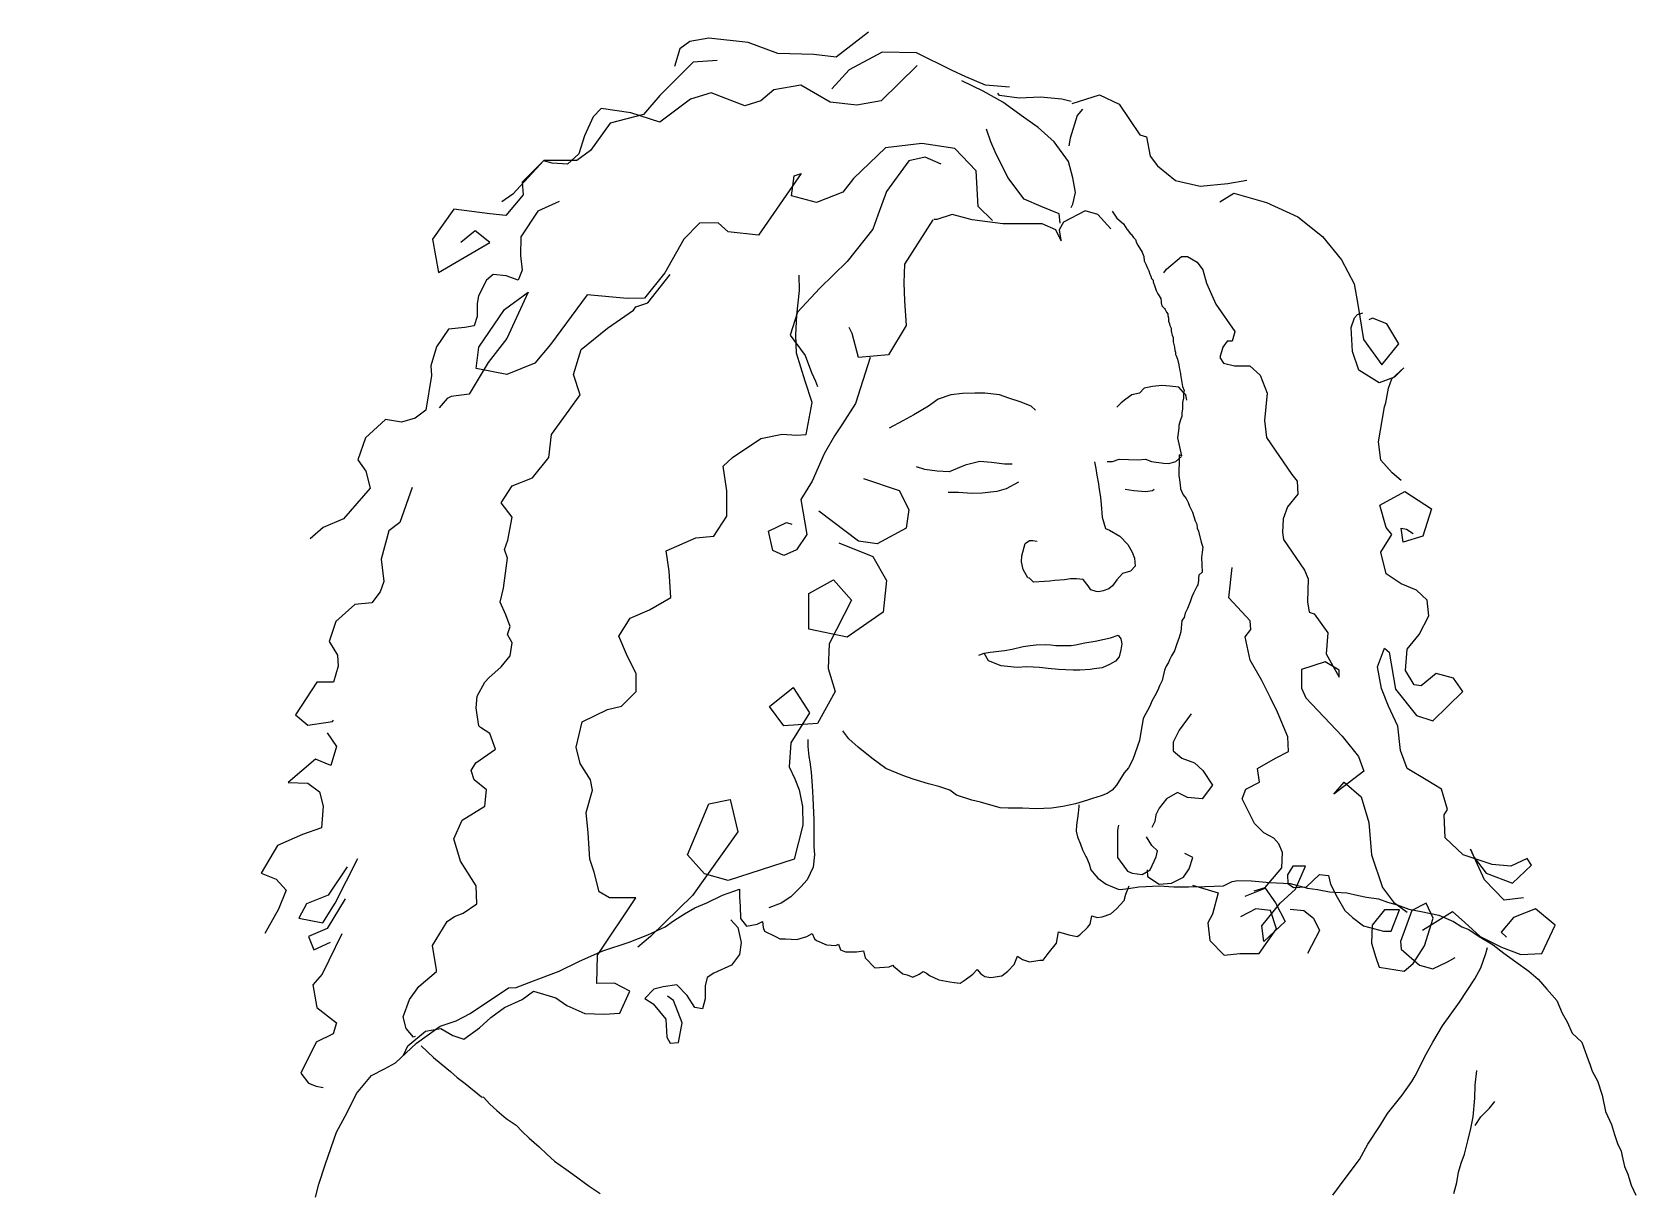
# Model space of a CAD drawing. Header units: centimetres. Extents: x 77721 to 213373, y -51694 to -17847.
# Drawn here: x 109964.2 to 110017.9, y -18752.8 to -18714 of the extents above; entities that cross this region are included whole.
import ezdxf

# ---------------------------------------------------------------- set-up
doc = ezdxf.new("R2010")
doc.units = ezdxf.units.CM
doc.header["$LTSCALE"] = 5
doc.header["$MEASUREMENT"] = 0
doc.layers.add('A-FURN', color=25, linetype='Continuous', lineweight=15, true_color=0xa46651)
doc.layers.add('KOTI', color=4, linetype='Continuous')
doc.styles.add('4-', font='simp.shx', dxfattribs={"width": 0.75})
doc.dimstyles.new('KOTI_K50.0cm', dxfattribs={"dimtxt": 12.5, "dimasz": 12.5, "dimexe": 12.5, "dimexo": 0, "dimgap": 2, "dimtad": 1, "dimdec": 1, "dimrnd": 0.1, "dimdsep": 46, "dimtxsty": '4-', "dimtsz": 3, "dimcen": 0.09, "dimdle": 4.5, "dimclrd": 256, "dimclrt": 256, "dimaunit": 1, "dimazin": 2, "dimtfac": 1, "dimtdec": 4, "dimtix": 1, "dimtmove": 2, "dimatfit": 3, "dimfxl": 12.5, "dimfxlon": 1, "dimtvp": 1, "dimtolj": 1, "dimtzin": 0, "dimarcsym": 0})

# ---------------------------------------------------------------- blocks, each defined once
blk = doc.blocks.new('*D228')
at = {"layer": 'Defpoints', "color": 0, "linetype": 'Continuous', "transparency": 16777216}
for p in [(110015.166, -18731.351), (109671.666, -19109.01), (109785.605, -19109.01)]:
    blk.add_point(p, dxfattribs=at)
at = {"layer": 'KOTI', "linetype": 'Continuous', "lineweight": -2, "transparency": 16777216}
for p, q in [((109671.666, -18726.851), (109671.666, -19113.51)), ((109674.666, -18734.351), (109668.666, -18728.351)), ((109674.666, -19112.01), (109668.666, -19106.01))]:
    blk.add_line(p, q, dxfattribs=at)
at = {"layer": 'KOTI', "color": 0, "linetype": 'Continuous', "lineweight": -2, "transparency": 16777216}
for p, q in [((109684.166, -18731.351), (109659.166, -18731.351)), ((109684.166, -19109.01), (109659.166, -19109.01))]:
    blk.add_line(p, q, dxfattribs=at)
at = {"layer": 'KOTI', "linetype": 'Continuous', "transparency": 16777216, "insert": (109663.416, -18920.18), "char_height": 12.5, "attachment_point": 5, "rotation": 90, "style": '4-'}
blk.add_mtext('\\A1;377.7', dxfattribs=at)
blk = doc.blocks.new('*D229')
at = {"layer": 'Defpoints', "color": 0, "linetype": 'Continuous', "transparency": 16777216}
for p in [(110015.166, -18747.579), (109707.166, -19091.01), (109811.71, -19091.01)]:
    blk.add_point(p, dxfattribs=at)
at = {"layer": 'KOTI', "linetype": 'Continuous', "lineweight": -2, "transparency": 16777216}
for p, q in [((109707.166, -18743.079), (109707.166, -19095.51)), ((109710.166, -18750.579), (109704.166, -18744.579)), ((109710.166, -19094.01), (109704.166, -19088.01))]:
    blk.add_line(p, q, dxfattribs=at)
at = {"layer": 'KOTI', "color": 0, "linetype": 'Continuous', "lineweight": -2, "transparency": 16777216}
for p, q in [((109719.666, -18747.579), (109694.666, -18747.579)), ((109719.666, -19091.01), (109694.666, -19091.01))]:
    blk.add_line(p, q, dxfattribs=at)
at = {"layer": 'KOTI', "linetype": 'Continuous', "transparency": 16777216, "insert": (109698.916, -18919.295), "char_height": 12.5, "attachment_point": 5, "rotation": 90, "style": '4-'}
blk.add_mtext('\\A1;343.4', dxfattribs=at)
blk = doc.blocks.new('PEOPLE11')
at = {"linetype": 'Continuous'}
for points in [[(-0.03568, 1.00015), (-0.04184, 0.99535), (-0.04612, 0.99587), (-0.05301, 0.99608), (-0.05865, 0.99817), (-0.06617, 0.99901), (-0.06983, 0.99838), (-0.07171, 0.99692), (-0.07275, 0.99357)], [(-0.02638, 0.99378), (-0.03327, 0.98699), (-0.03787, 0.98616), (-0.04299, 0.98678), (-0.04863, 0.99002), (-0.05375, 0.98908), (-0.05625, 0.98699), (-0.05928, 0.98605), (-0.06576, 0.98856), (-0.06973, 0.98731), (-0.07558, 0.98292), (-0.08111, 0.9847), (-0.08675, 0.98553), (-0.08832, 0.98396), (-0.08999, 0.98031), (-0.09103, 0.97686), (-0.09323, 0.97488), (-0.09615, 0.97509), (-0.09782, 0.9755), (-0.1019, 0.97143), (-0.10169, 0.96903), (-0.10503, 0.96506), (-0.10806, 0.96537), (-0.11495, 0.96631), (-0.11903, 0.96057), (-0.11788, 0.9542), (-0.10806, 0.95994), (-0.11088, 0.96213), (-0.11359, 0.95994)], [(-0.06461, 0.99472), (-0.0692, 0.99441), (-0.07558, 0.98804), (-0.07871, 0.98438), (-0.08508, 0.98271), (-0.08884, 0.97749), (-0.09145, 0.97561), (-0.09772, 0.97561), (-0.10367, 0.96913), (-0.10576, 0.96767)], [(-0.00873, 0.9896), (-0.01332, 0.99002), (-0.01708, 0.99159), (-0.0198, 0.99284), (-0.02648, 0.99618), (-0.03306, 0.99629), (-0.03933, 0.99295), (-0.04267, 0.98929)], [(0.00308, 0.96663), (0.00339, 0.96725), (0.00391, 0.96945), (0.00339, 0.97227), (0.00255, 0.9754), (-0.00016, 0.97916), (-0.00319, 0.98188), (-0.00601, 0.98386), (-0.00998, 0.98678), (-0.01374, 0.98887), (-0.01781, 0.99086)], [(0.00308, 0.98689), (0.0013, 0.98731), (-0.00277, 0.98772), (-0.00685, 0.98752), (-0.01061, 0.98804), (-0.01092, 0.98846)], [(0.00328, 0.98647), (0.00851, 0.98814), (0.01227, 0.98637), (0.01624, 0.98052), (0.01749, 0.9801), (0.01822, 0.97644), (0.01958, 0.97456), (0.02303, 0.97174), (0.02773, 0.9707), (0.03305, 0.97122), (0.03671, 0.97185)], [(0.00527, 0.98543), (0.00422, 0.98417), (0.00287, 0.97989), (0.00266, 0.97843)], [(0.00099, 0.9636), (0.00078, 0.96537), (-0.00267, 0.96683), (-0.00591, 0.96819), (-0.00904, 0.97237), (-0.01144, 0.97728), (-0.01228, 0.97916), (-0.01311, 0.98156)], [(-0.01197, 0.96412), (-0.01468, 0.96683), (-0.0151, 0.97362), (-0.01917, 0.97791), (-0.02544, 0.97885), (-0.03244, 0.97801), (-0.0385, 0.97216), (-0.04058, 0.96955), (-0.0456, 0.96757), (-0.0504, 0.96882), (-0.04988, 0.97268), (-0.04852, 0.9731), (-0.05667, 0.9613), (-0.06252, 0.96193), (-0.0644, 0.9637), (-0.06795, 0.9636), (-0.07098, 0.96057), (-0.07463, 0.95409), (-0.0785, 0.94929), (-0.08184, 0.94918), (-0.08947, 0.94991), (-0.09646, 0.94041), (-0.09949, 0.93686), (-0.10482, 0.93466), (-0.11067, 0.93581), (-0.11015, 0.93989), (-0.10524, 0.94709), (-0.10075, 0.95044), (-0.10482, 0.94156), (-0.10837, 0.93696), (-0.11203, 0.9309), (-0.11547, 0.93049), (-0.11621, 0.93007), (-0.11777, 0.92829)], [(-0.02178, 0.97488), (-0.02481, 0.97624), (-0.02795, 0.9755), (-0.03223, 0.96965), (-0.0339, 0.96516), (-0.03484, 0.96245), (-0.03975, 0.95629), (-0.04497, 0.95117), (-0.04925, 0.94657), (-0.05061, 0.94218), (-0.04779, 0.93832), (-0.04654, 0.93508), (-0.04581, 0.93341), (-0.04539, 0.93237)], [(0.03149, 0.96767), (0.0342, 0.96934), (0.04047, 0.96757), (0.04642, 0.96485), (0.05112, 0.96109), (0.05478, 0.9566), (0.05718, 0.952), (0.05791, 0.94803), (0.05896, 0.94135), (0.06251, 0.93654), (0.06575, 0.94051), (0.06345, 0.94438), (0.06073, 0.94542), (0.06, 0.94511)], [(-0.09479, 0.96777), (-0.09887, 0.96589), (-0.10211, 0.96099), (-0.10221, 0.95743), (-0.1019, 0.95461), (-0.10263, 0.95273), (-0.10493, 0.95357), (-0.10743, 0.95378), (-0.10869, 0.95273), (-0.11025, 0.9497), (-0.11046, 0.94824), (-0.11046, 0.94574), (-0.11109, 0.94396), (-0.11286, 0.94365), (-0.116, 0.94333), (-0.11829, 0.93999), (-0.11934, 0.93634), (-0.11923, 0.93446), (-0.12028, 0.92788), (-0.12237, 0.92631), (-0.12498, 0.92558), (-0.12801, 0.9261), (-0.13187, 0.92255), (-0.13334, 0.91837), (-0.13177, 0.91618), (-0.13093, 0.91294), (-0.13605, 0.90709), (-0.13992, 0.90542), (-0.14242, 0.90322)], [(0.01091, 0.96589), (0.01185, 0.96454), (0.0131, 0.96349), (0.01373, 0.96245), (0.01383, 0.96234), (0.01436, 0.96161), (0.01456, 0.96151), (0.01498, 0.96088), (0.0154, 0.96046), (0.01561, 0.95984), (0.01582, 0.95942), (0.01665, 0.95806), (0.01676, 0.95785), (0.01697, 0.95723), (0.01707, 0.95639), (0.01739, 0.95576), (0.0177, 0.95503), (0.01791, 0.95451), (0.01812, 0.95388), (0.01833, 0.95347), (0.01843, 0.95305), (0.01874, 0.95273), (0.01874, 0.95242), (0.01906, 0.95148), (0.01937, 0.95075), (0.01968, 0.95012), (0.01968, 0.95012), (0.01989, 0.9497), (0.0201, 0.94939), (0.02021, 0.94918), (0.02031, 0.94856), (0.02031, 0.94835), (0.02041, 0.94782), (0.02062, 0.94762), (0.02094, 0.9473), (0.02104, 0.94709), (0.02135, 0.94657), (0.02156, 0.94626), (0.02156, 0.94594), (0.02167, 0.94553), (0.02167, 0.9449), (0.02188, 0.94438), (0.02198, 0.94406), (0.02219, 0.94354), (0.02219, 0.94302), (0.02229, 0.94271), (0.0224, 0.94218), (0.02261, 0.94177), (0.02261, 0.94156), (0.02261, 0.94114), (0.02261, 0.94093), (0.02282, 0.93989), (0.02292, 0.93926), (0.02303, 0.93895), (0.02303, 0.93853), (0.02313, 0.93842), (0.02344, 0.93759), (0.02365, 0.93654), (0.02376, 0.93602), (0.02376, 0.93602), (0.02386, 0.9355), (0.02386, 0.9354), (0.02397, 0.93487), (0.02397, 0.93466), (0.02438, 0.93237), (0.0247, 0.93164), (0.02459, 0.93111), (0.02459, 0.93017), (0.02438, 0.92934), (0.02438, 0.92882), (0.02438, 0.92808), (0.02428, 0.92725), (0.02428, 0.92673), (0.02397, 0.92599), (0.02365, 0.92495), (0.02365, 0.92443), (0.02344, 0.92255), (0.02417, 0.9191), (0.02376, 0.91931), (0.02376, 0.91827), (0.02376, 0.91753), (0.02365, 0.91659), (0.02365, 0.91534), (0.02386, 0.91409), (0.02397, 0.91294), (0.02397, 0.91283), (0.02449, 0.91169), (0.02511, 0.91095), (0.02543, 0.91022), (0.02574, 0.90949), (0.02595, 0.90897), (0.02626, 0.90834), (0.02679, 0.90667), (0.0271, 0.90604), (0.0271, 0.90604), (0.0272, 0.90531), (0.02741, 0.90469), (0.02793, 0.9026), (0.02825, 0.90166), (0.02814, 0.90072), (0.02804, 0.89967), (0.02814, 0.89685), (0.02752, 0.89633), (0.02741, 0.8957), (0.02741, 0.89529), (0.02731, 0.89445), (0.0272, 0.89424), (0.02647, 0.89288), (0.02616, 0.89215), (0.02585, 0.89121), (0.02574, 0.8909), (0.02532, 0.88996), (0.02491, 0.88902), (0.0247, 0.88818), (0.02428, 0.88766), (0.02407, 0.88547), (0.02365, 0.88422), (0.02334, 0.88338), (0.02282, 0.88181), (0.02229, 0.88087), (0.02188, 0.88014), (0.02167, 0.87962), (0.02125, 0.87889), (0.02094, 0.87816), (0.02052, 0.87617), (0.02, 0.87513), (0.01968, 0.87429), (0.01906, 0.87325), (0.01853, 0.8722), (0.01812, 0.87126), (0.0177, 0.87043), (0.01707, 0.86928), (0.01686, 0.86886), (0.01645, 0.86667), (0.01613, 0.86468), (0.01488, 0.86103), (0.01404, 0.85946), (0.01321, 0.85852), (0.01174, 0.85612), (0.01091, 0.85518), (0.00997, 0.85455), (0.00882, 0.85413), (0.00715, 0.85361), (0.00621, 0.8533), (0.00391, 0.85257), (0.00151, 0.85204), (-0.00068, 0.85173), (-0.00361, 0.85163), (-0.00622, 0.85173), (-0.00789, 0.85173), (-0.00894, 0.85173), (-0.0105, 0.85184), (-0.01426, 0.85288), (-0.01593, 0.8533), (-0.01886, 0.85424), (-0.02011, 0.85518), (-0.0222, 0.85591), (-0.02419, 0.85643), (-0.02711, 0.85727), (-0.02909, 0.858), (-0.03233, 0.85936), (-0.03505, 0.86134), (-0.03766, 0.86343), (-0.03944, 0.865), (-0.04058, 0.86656)], [(-0.02335, 0.96422), (-0.02878, 0.95576), (-0.02889, 0.95221), (-0.02878, 0.94876), (-0.02847, 0.94406), (-0.03181, 0.93842), (-0.03756, 0.9379), (-0.03881, 0.9425), (-0.03933, 0.94365)], [(0.0107, 0.96255), (0.00819, 0.96527), (0.00579, 0.966), (0.00161, 0.96381), (0.00078, 0.96234), (0.00109, 0.96036), (0.0012, 0.96025), (0.00015, 0.96234), (-0.00246, 0.96349), (-0.00559, 0.96349), (-0.00998, 0.96349), (-0.01583, 0.96422), (-0.01969, 0.96527), (-0.02262, 0.96433), (-0.02314, 0.96433)], [(0.02083, 0.95409), (0.02135, 0.95482), (0.02417, 0.95723), (0.02532, 0.95723), (0.0272, 0.95618), (0.02825, 0.95472), (0.02898, 0.95211), (0.03075, 0.94814), (0.03441, 0.94292), (0.03441, 0.94281), (0.03389, 0.94104), (0.03295, 0.94104), (0.03211, 0.93989), (0.03149, 0.9379), (0.03222, 0.93686), (0.03431, 0.93634), (0.03723, 0.93634), (0.03922, 0.93456), (0.04057, 0.93111), (0.04005, 0.92589), (0.04047, 0.92265), (0.04527, 0.91555), (0.04632, 0.9143), (0.04642, 0.91179), (0.04444, 0.90939), (0.0436, 0.90709), (0.0435, 0.90448), (0.04371, 0.90312), (0.04768, 0.89727), (0.04841, 0.8956), (0.0483, 0.89121), (0.04862, 0.88923), (0.04956, 0.88892), (0.05217, 0.88526), (0.05185, 0.88129), (0.05436, 0.8768), (0.05436, 0.87816), (0.05164, 0.87972), (0.04715, 0.87826), (0.04715, 0.87471), (0.04799, 0.87283), (0.05488, 0.86552), (0.05802, 0.86165), (0.05906, 0.85883), (0.05332, 0.85445), (0.0553, 0.85674), (0.05854, 0.85392), (0.06, 0.84902), (0.06052, 0.84285), (0.06261, 0.83659), (0.0647, 0.83377), (0.06731, 0.83189)], [(-0.12237, 0.80807), (-0.12268, 0.80797), (-0.12404, 0.80964), (-0.12467, 0.81183), (-0.12341, 0.81517), (-0.12164, 0.81768), (-0.11829, 0.8205), (-0.11829, 0.82081), (-0.11903, 0.82551), (-0.11621, 0.83011), (-0.11485, 0.83105), (-0.11318, 0.83168), (-0.11057, 0.83345), (-0.11067, 0.8369), (-0.1137, 0.8416), (-0.11495, 0.84588), (-0.11339, 0.84943), (-0.109, 0.85215), (-0.10869, 0.85528), (-0.11109, 0.85716), (-0.11161, 0.85894), (-0.11077, 0.8604), (-0.10701, 0.86301), (-0.10806, 0.86604), (-0.10983, 0.86719), (-0.11015, 0.8675), (-0.11046, 0.86959), (-0.11067, 0.87095), (-0.11046, 0.87314), (-0.109, 0.87586), (-0.10827, 0.87669), (-0.10587, 0.87878), (-0.10419, 0.88087), (-0.10378, 0.88338), (-0.10472, 0.88495), (-0.10419, 0.88651), (-0.10503, 0.88871), (-0.10607, 0.89111), (-0.10545, 0.89382), (-0.10472, 0.89957), (-0.10524, 0.90124), (-0.10461, 0.90302), (-0.10378, 0.9074), (-0.10587, 0.91012), (-0.10378, 0.91336), (-0.09991, 0.91492), (-0.09678, 0.91879), (-0.09626, 0.92317), (-0.09291, 0.92788), (-0.09082, 0.9308), (-0.09208, 0.93466), (-0.09062, 0.93947), (-0.0856, 0.94354), (-0.08059, 0.94699), (-0.08017, 0.94762), (-0.07787, 0.94835), (-0.07359, 0.95378)], [(-0.12456, 0.80452), (-0.12373, 0.8063), (-0.12038, 0.80912), (-0.11746, 0.80964), (-0.11516, 0.80828), (-0.11307, 0.80755), (-0.11004, 0.80974), (-0.10785, 0.81173), (-0.10524, 0.81361), (-0.1019, 0.81517), (-0.0997, 0.81674), (-0.09542, 0.81549), (-0.09333, 0.81402), (-0.08988, 0.81246), (-0.08623, 0.81235), (-0.0832, 0.81256), (-0.08132, 0.81674), (-0.08424, 0.81831), (-0.08759, 0.8182), (-0.08748, 0.82363), (-0.08017, 0.8346), (-0.08518, 0.8346), (-0.08717, 0.83575), (-0.08811, 0.83951), (-0.08894, 0.84202), (-0.08926, 0.84703), (-0.08968, 0.8509), (-0.08842, 0.85518), (-0.08884, 0.85716), (-0.09082, 0.8603), (-0.09156, 0.86343), (-0.09041, 0.86823), (-0.0856, 0.87064), (-0.08289, 0.87126), (-0.08007, 0.87408), (-0.08007, 0.87753), (-0.08174, 0.88077), (-0.08341, 0.88463), (-0.08122, 0.88808), (-0.07756, 0.88965), (-0.07349, 0.89205), (-0.0738, 0.89706), (-0.07432, 0.90093), (-0.06868, 0.90343), (-0.06523, 0.90375), (-0.06273, 0.90761), (-0.06273, 0.91242), (-0.06346, 0.91712), (-0.06168, 0.91879), (-0.05625, 0.92244), (-0.05218, 0.92328), (-0.04946, 0.92307), (-0.04758, 0.92317), (-0.04643, 0.92934), (-0.04779, 0.93341), (-0.04946, 0.93874), (-0.04957, 0.94229), (-0.04936, 0.94605), (-0.04884, 0.95075), (-0.04894, 0.95367)], [(0.06616, 0.9144), (0.06449, 0.91586), (0.0623, 0.91827), (0.06188, 0.92182), (0.06303, 0.9285), (0.06324, 0.92923), (0.06376, 0.93205), (0.06439, 0.93383), (0.06669, 0.93592), (0.06491, 0.93414), (0.06199, 0.9331), (0.05812, 0.9355), (0.05687, 0.93905), (0.05666, 0.94365), (0.05728, 0.94553), (0.05781, 0.94615), (0.05885, 0.94647)], [(-0.03536, 0.9379), (-0.03818, 0.92913), (-0.04079, 0.92505), (-0.04215, 0.92297), (-0.04414, 0.91952), (-0.04643, 0.9143), (-0.04863, 0.91075), (-0.04748, 0.90406), (-0.04946, 0.90114), (-0.05186, 0.90009), (-0.05395, 0.90103), (-0.05479, 0.90469), (-0.05134, 0.90636), (-0.0503, 0.90604)], [(0.02522, 0.92976), (0.02501, 0.9308), (0.02459, 0.93122), (0.02365, 0.93226), (0.02198, 0.93247), (0.02041, 0.93258), (0.01864, 0.93237), (0.01707, 0.93205), (0.01613, 0.93111), (0.01467, 0.9308), (0.01352, 0.92996), (0.01268, 0.92923), (0.01185, 0.9284)], [(-0.00371, 0.92788), (-0.00455, 0.92861), (-0.00664, 0.92944), (-0.00883, 0.93017), (-0.01061, 0.9308), (-0.01343, 0.93111), (-0.01531, 0.93111), (-0.01771, 0.93101), (-0.0199, 0.9308), (-0.02231, 0.92996), (-0.02419, 0.92861), (-0.02701, 0.92694), (-0.02909, 0.92579), (-0.03171, 0.92443)], [(-0.00821, 0.91753), (-0.00967, 0.91753), (-0.01217, 0.91785), (-0.01437, 0.91806), (-0.01719, 0.91733), (-0.02022, 0.91607), (-0.02251, 0.91618), (-0.02492, 0.91649), (-0.02648, 0.91701)], [(0.00757, 0.91795), (0.00778, 0.9167), (0.00798, 0.91545), (0.0083, 0.91377), (0.0084, 0.91315), (0.00872, 0.91116), (0.00882, 0.90981), (0.00903, 0.9074), (0.00966, 0.90521), (0.01039, 0.9049), (0.01237, 0.90375), (0.01394, 0.90218), (0.01477, 0.90072), (0.01519, 0.89957), (0.0153, 0.898), (0.01446, 0.89706), (0.01289, 0.89664), (0.01185, 0.89539), (0.01101, 0.89424), (0.01028, 0.89372), (0.00924, 0.8933), (0.0083, 0.89309), (0.00788, 0.8932), (0.00684, 0.89351), (0.00631, 0.89424), (0.00537, 0.8955), (0.00412, 0.8956), (0.00297, 0.8956), (0.00182, 0.89539), (-0.00006, 0.89529), (-0.001, 0.89518), (-0.00204, 0.89508), (-0.00413, 0.89497), (-0.00486, 0.8957), (-0.00518, 0.89581), (-0.00612, 0.89738), (-0.00643, 0.89884), (-0.00632, 0.89999), (-0.0057, 0.90239), (-0.00486, 0.90291), (-0.00424, 0.90291), (-0.0034, 0.90281)], [(0.00997, 0.91806), (0.01101, 0.91806), (0.01227, 0.91847), (0.01582, 0.91837), (0.01728, 0.91847), (0.01843, 0.91806), (0.02073, 0.91774), (0.02177, 0.91764), (0.02313, 0.91806), (0.02417, 0.919)], [(-0.03662, 0.91482), (-0.02983, 0.91252), (-0.02795, 0.90887), (-0.02847, 0.90531), (-0.034, 0.90228), (-0.03756, 0.90281), (-0.04257, 0.90657), (-0.04518, 0.90855)], [(-0.00695, 0.91409), (-0.00935, 0.91283), (-0.01113, 0.91231), (-0.01395, 0.912), (-0.01593, 0.91189), (-0.01844, 0.9121), (-0.02043, 0.9121)], [(-0.12289, 0.91304), (-0.12529, 0.90636), (-0.12738, 0.90479), (-0.12884, 0.89936), (-0.12832, 0.89508), (-0.12905, 0.89309), (-0.13062, 0.891), (-0.13386, 0.89069), (-0.13751, 0.88745), (-0.13877, 0.88359), (-0.1372, 0.88098), (-0.1371, 0.87889), (-0.13793, 0.87586), (-0.14117, 0.87586), (-0.14524, 0.86959), (-0.14284, 0.86761), (-0.13814, 0.86834), (-0.13793, 0.86855)], [(0.01342, 0.91273), (0.01509, 0.91252), (0.01728, 0.91231), (0.01864, 0.91252), (0.01895, 0.91273)], [(0.08956, 0.8346), (0.0859, 0.83418), (0.08214, 0.83805), (0.07943, 0.8439), (0.08016, 0.84233), (0.08246, 0.8393), (0.08747, 0.83742), (0.09113, 0.84087), (0.09029, 0.84212), (0.08716, 0.84066), (0.08361, 0.84097), (0.07807, 0.84285), (0.07462, 0.84609), (0.07441, 0.85048), (0.07504, 0.85152), (0.07389, 0.85539), (0.07097, 0.85716), (0.06731, 0.85936), (0.06606, 0.8628), (0.06554, 0.8674), (0.06376, 0.87126), (0.0624, 0.87461), (0.06167, 0.87878), (0.06303, 0.88233), (0.06387, 0.8816), (0.06512, 0.8745), (0.06909, 0.86949), (0.07222, 0.86844), (0.07797, 0.87408), (0.07619, 0.87659), (0.07285, 0.87753), (0.07003, 0.87513), (0.06867, 0.87534), (0.067, 0.87805), (0.06731, 0.88213), (0.06961, 0.88495), (0.07149, 0.8885), (0.07118, 0.89153), (0.06909, 0.89341), (0.06616, 0.89466), (0.06334, 0.89654), (0.0623, 0.90072), (0.06439, 0.90406), (0.06334, 0.90542), (0.06209, 0.9097), (0.06689, 0.91231), (0.07201, 0.90897), (0.07034, 0.90375), (0.06658, 0.9026), (0.06616, 0.90531), (0.06721, 0.9051), (0.06846, 0.90427)], [(-0.04132, 0.90249), (-0.03484, 0.89988), (-0.03223, 0.89529), (-0.03286, 0.88923), (-0.03975, 0.88442), (-0.04706, 0.88599), (-0.04706, 0.89278), (-0.04236, 0.89539), (-0.03891, 0.89153), (-0.0432, 0.88317), (-0.0434, 0.87847), (-0.04205, 0.87408), (-0.04539, 0.86792), (-0.05186, 0.8675), (-0.05458, 0.87116), (-0.05009, 0.87481), (-0.04696, 0.87001), (-0.05051, 0.86427), (-0.05082, 0.85967), (-0.04978, 0.85737), (-0.04894, 0.85528), (-0.04831, 0.85204), (-0.04821, 0.84849), (-0.04988, 0.84202), (-0.06252, 0.83794), (-0.06701, 0.8392), (-0.07025, 0.84285), (-0.06617, 0.85257), (-0.0621, 0.8534), (-0.06064, 0.84724), (-0.06931, 0.83502), (-0.07735, 0.82719), (-0.07975, 0.8252)], [(0.03807, 0.83596), (0.04016, 0.83659), (0.04339, 0.84035), (0.0435, 0.84327), (0.04277, 0.84494), (0.04183, 0.84599), (0.03995, 0.84703), (0.03817, 0.84881), (0.03577, 0.85351), (0.0365, 0.85539), (0.03911, 0.85674), (0.03869, 0.85936), (0.04214, 0.86134), (0.04465, 0.86259), (0.04454, 0.86541), (0.04256, 0.87011), (0.0412, 0.87283), (0.03953, 0.87617), (0.03733, 0.88004), (0.03639, 0.88453), (0.03744, 0.88589), (0.03733, 0.88756), (0.03326, 0.89194), (0.03389, 0.89779)], [(-0.01458, 0.88098), (-0.01353, 0.88139), (-0.01238, 0.8816), (-0.00967, 0.88192), (-0.00821, 0.88213), (-0.00612, 0.88265), (-0.00476, 0.88286), (-0.00361, 0.88296), (-0.00173, 0.88307), (-0.00079, 0.88296), (0.00015, 0.88286), (0.0014, 0.88286), (0.00308, 0.88286), (0.00391, 0.88296), (0.00569, 0.88338), (0.00767, 0.88369), (0.0106, 0.88432), (0.01206, 0.88484), (0.01258, 0.88411), (0.01279, 0.88317), (0.01258, 0.88202), (0.01227, 0.88066), (0.01154, 0.87983), (0.01039, 0.8792), (0.00903, 0.87857), (0.00746, 0.87837), (0.00673, 0.87826), (0.00475, 0.87816), (0.00349, 0.87816), (0.00067, 0.87826), (-0.00131, 0.87847), (-0.00298, 0.87868), (-0.00538, 0.87878), (-0.00726, 0.87868), (-0.01029, 0.87899), (-0.0127, 0.87993), (-0.01353, 0.88139)], [(0.02605, 0.8698), (0.02376, 0.86667), (0.02261, 0.86437), (0.02261, 0.8627), (0.02428, 0.86134), (0.02668, 0.8604), (0.02825, 0.85894), (0.03013, 0.85612), (0.02814, 0.85351), (0.02532, 0.85382), (0.02344, 0.85476), (0.02135, 0.85351), (0.01989, 0.85173), (0.01927, 0.85048), (0.01906, 0.84922), (0.01853, 0.84808)], [(-0.13918, 0.86615), (-0.13741, 0.86353), (-0.13845, 0.85988), (-0.14138, 0.86113), (-0.1466, 0.85664), (-0.14284, 0.85654), (-0.14065, 0.85486), (-0.13992, 0.85215), (-0.14023, 0.84797), (-0.14389, 0.84672), (-0.14869, 0.84463), (-0.15182, 0.8393), (-0.1489, 0.83815), (-0.14702, 0.83606), (-0.14848, 0.83241), (-0.15109, 0.82781)], [(-0.04727, 0.86489), (-0.04727, 0.86353), (-0.04706, 0.86165), (-0.04685, 0.86061), (-0.04664, 0.85862), (-0.04643, 0.85601), (-0.04633, 0.85372), (-0.04612, 0.84943), (-0.04612, 0.84797), (-0.04612, 0.84442), (-0.04602, 0.84285), (-0.04622, 0.84045), (-0.04737, 0.83805), (-0.04863, 0.83669), (-0.05051, 0.83481), (-0.05239, 0.83356), (-0.05469, 0.83272)], [(0.00454, 0.85236), (0.00454, 0.85204), (0.00443, 0.85079), (0.00433, 0.84985), (0.00412, 0.84849), (0.00402, 0.84734), (0.00433, 0.8463), (0.00485, 0.84484), (0.00527, 0.84379), (0.0059, 0.84254), (0.006, 0.84233), (0.00652, 0.84108), (0.00684, 0.83993), (0.00778, 0.83878), (0.00819, 0.83836), (0.00976, 0.83721), (0.01101, 0.83669), (0.01206, 0.83627), (0.01248, 0.83617), (0.01404, 0.83638), (0.01603, 0.83669), (0.01739, 0.83679), (0.01989, 0.8369), (0.02271, 0.83669), (0.02417, 0.83669), (0.02501, 0.83669), (0.02553, 0.83669), (0.02867, 0.83679), (0.03222, 0.8369), (0.03389, 0.83774), (0.03493, 0.83794), (0.03754, 0.83784), (0.0411, 0.83753), (0.04496, 0.83732), (0.0483, 0.83648), (0.05018, 0.83617), (0.05248, 0.83575), (0.05582, 0.83554), (0.05802, 0.83502), (0.05958, 0.83471), (0.06188, 0.83439), (0.06355, 0.83377), (0.06543, 0.83324), (0.06763, 0.83241), (0.07003, 0.83199), (0.07337, 0.83126), (0.07619, 0.83011), (0.07776, 0.82907), (0.07911, 0.82854), (0.0811, 0.82719), (0.08381, 0.82562), (0.0858, 0.82405), (0.0881, 0.82238), (0.0906, 0.82061), (0.09238, 0.81904), (0.09405, 0.81716), (0.09593, 0.81497), (0.09698, 0.81256), (0.09792, 0.81089), (0.09886, 0.8087), (0.10074, 0.80703), (0.10168, 0.80431), (0.1023, 0.80264), (0.10272, 0.80149), (0.10376, 0.79961), (0.1046, 0.7969), (0.10523, 0.79376), (0.10638, 0.79125), (0.107, 0.78937), (0.10753, 0.7876), (0.10826, 0.78614), (0.10847, 0.7852), (0.10888, 0.78321), (0.10951, 0.78175), (0.11014, 0.77966), (0.11108, 0.77778)], [(0.01216, 0.84849), (0.01195, 0.84755), (0.01195, 0.84484), (0.01195, 0.84233), (0.01248, 0.8416), (0.01383, 0.83972), (0.01477, 0.8393), (0.01665, 0.83909), (0.01822, 0.83993), (0.01937, 0.84244), (0.01958, 0.84358), (0.01853, 0.84463), (0.01749, 0.8463)], [(-0.13532, 0.84056), (-0.13898, 0.83512), (-0.14315, 0.83345), (-0.14462, 0.83074), (-0.14002, 0.8298), (-0.13762, 0.83356), (-0.13334, 0.84212)], [(0.01759, 0.83993), (0.0177, 0.83868), (0.01989, 0.83721), (0.02229, 0.83742), (0.02459, 0.83857), (0.02564, 0.84014), (0.02637, 0.84233), (0.0248, 0.84306)], [(0.03639, 0.83491), (0.04016, 0.83648), (0.04214, 0.83366), (0.04402, 0.83011), (0.03995, 0.82625), (0.03953, 0.82927), (0.04308, 0.83356), (0.046, 0.83627), (0.04788, 0.84066), (0.04548, 0.84066), (0.04444, 0.83899), (0.04454, 0.83732), (0.04559, 0.83659), (0.04809, 0.83669), (0.0506, 0.83909), (0.05227, 0.83888), (0.05269, 0.83721), (0.05394, 0.83471), (0.0554, 0.8322), (0.05687, 0.83084), (0.05896, 0.82927), (0.06282, 0.82823), (0.06428, 0.82823), (0.06585, 0.8323), (0.06303, 0.8323), (0.06063, 0.82938), (0.06052, 0.82593), (0.06136, 0.82322), (0.06199, 0.82134), (0.06679, 0.82061), (0.06846, 0.82207), (0.07065, 0.82541), (0.07233, 0.83074), (0.07097, 0.83356), (0.06825, 0.8322), (0.06606, 0.82625), (0.06616, 0.82478), (0.06971, 0.82175), (0.07222, 0.82102), (0.07504, 0.82238), (0.0765, 0.82322)], [(-0.14138, 0.77736), (-0.14075, 0.77987), (-0.1395, 0.78373), (-0.13741, 0.78979), (-0.13532, 0.79355), (-0.13354, 0.79721), (-0.13072, 0.80066), (-0.12822, 0.80191), (-0.12613, 0.80306), (-0.12206, 0.80682), (-0.11756, 0.81006), (-0.11453, 0.8111), (-0.11182, 0.81246), (-0.10451, 0.81737), (-0.10305, 0.81747), (-0.0997, 0.81873), (-0.09479, 0.82061), (-0.09093, 0.82249), (-0.08644, 0.82447), (-0.08142, 0.82614), (-0.07787, 0.8275), (-0.07453, 0.82907), (-0.07296, 0.83021), (-0.07087, 0.83157), (-0.06889, 0.83272), (-0.06659, 0.83366), (-0.06356, 0.83512), (-0.06033, 0.83627), (-0.06033, 0.83471), (-0.06022, 0.83303), (-0.06012, 0.83063), (-0.05897, 0.82917), (-0.05698, 0.82959), (-0.05594, 0.83011), (-0.05583, 0.82896), (-0.05552, 0.82823), (-0.05343, 0.82719), (-0.0526, 0.82677), (-0.05155, 0.82677), (-0.04936, 0.82666), (-0.04748, 0.82719), (-0.04643, 0.82781), (-0.04602, 0.82677), (-0.0456, 0.82645), (-0.04372, 0.82562), (-0.04194, 0.82551), (-0.04142, 0.82572), (-0.041, 0.82468), (-0.04006, 0.82426), (-0.03797, 0.82426), (-0.03662, 0.82447), (-0.0363, 0.82311), (-0.03442, 0.82123), (-0.03171, 0.82144), (-0.03098, 0.82175), (-0.03087, 0.82155), (-0.02909, 0.82008), (-0.02826, 0.81987), (-0.02721, 0.81946), (-0.02596, 0.81998), (-0.02523, 0.8205), (-0.0246, 0.82019), (-0.02398, 0.81977), (-0.0222, 0.81893), (-0.02011, 0.81852), (-0.01928, 0.81841), (-0.01813, 0.81831), (-0.01719, 0.81893), (-0.01573, 0.81998), (-0.01489, 0.82092), (-0.01416, 0.82008), (-0.01343, 0.81956), (-0.01228, 0.81935), (-0.01019, 0.81967), (-0.00904, 0.82061), (-0.00779, 0.82186), (-0.00716, 0.82343), (-0.00622, 0.8228), (-0.00486, 0.82238), (-0.00288, 0.82269), (-0.00225, 0.82269), (-0.00131, 0.82395), (0.00026, 0.82593), (0.00067, 0.82813), (0.00266, 0.8275), (0.00422, 0.82719), (0.00475, 0.8275), (0.00621, 0.82896), (0.00673, 0.82959), (0.00704, 0.83115), (0.00809, 0.83084), (0.00903, 0.83095), (0.0107, 0.83157), (0.01174, 0.83251), (0.01321, 0.83408), (0.01352, 0.83533), (0.01415, 0.8369)], [(-0.13574, 0.83439), (-0.13918, 0.82875), (-0.14274, 0.82719), (-0.14169, 0.82468), (-0.13856, 0.82614)], [(0.02626, 0.837), (0.03117, 0.83554), (0.03013, 0.83147), (0.02919, 0.8298), (0.02961, 0.82645), (0.03232, 0.82363), (0.03535, 0.82395), (0.03901, 0.82395), (0.04235, 0.82865), (0.0412, 0.8322), (0.03838, 0.83251), (0.03545, 0.83095)], [(0.04496, 0.83241), (0.04757, 0.8322), (0.04945, 0.83074), (0.0506, 0.82833), (0.0483, 0.82395)], [(0.07024, 0.82844), (0.07598, 0.83199), (0.07838, 0.8299), (0.08131, 0.82719), (0.08538, 0.8252), (0.08904, 0.82374), (0.09311, 0.82395), (0.09562, 0.82938), (0.09186, 0.83251), (0.08768, 0.83084), (0.08528, 0.82802), (0.08632, 0.82708)], [(-0.062, 0.83042), (-0.06064, 0.82896), (-0.06001, 0.82604), (-0.06033, 0.82374), (-0.06189, 0.82175), (-0.06523, 0.82019), (-0.06649, 0.81935), (-0.06691, 0.81779), (-0.06691, 0.81528), (-0.06743, 0.8134), (-0.06889, 0.81361), (-0.07035, 0.81591), (-0.07234, 0.81799), (-0.07495, 0.81758), (-0.07672, 0.81716), (-0.0784, 0.81538), (-0.07683, 0.81434), (-0.07443, 0.81141), (-0.07422, 0.80797), (-0.07359, 0.80682), (-0.07202, 0.80692), (-0.07129, 0.81068), (-0.07296, 0.81497), (-0.07411, 0.8158)], [(-0.13636, 0.82771), (-0.14012, 0.81998), (-0.1419, 0.81799), (-0.14117, 0.81361), (-0.13741, 0.81068), (-0.13804, 0.80859), (-0.14127, 0.80703), (-0.1442, 0.80107), (-0.14274, 0.79919), (-0.14127, 0.79857), (-0.13992, 0.79836)], [(-0.12122, 0.8063), (-0.11882, 0.8041), (-0.11735, 0.80285), (-0.11558, 0.80139), (-0.11433, 0.80024), (-0.11276, 0.79909), (-0.10963, 0.79658), (-0.10931, 0.79648), (-0.10806, 0.79512), (-0.1067, 0.79397), (-0.10493, 0.7924), (-0.10305, 0.79115), (-0.1019, 0.7899), (-0.10054, 0.78864), (-0.09866, 0.78697), (-0.0972, 0.78561), (-0.09573, 0.78426), (-0.09354, 0.78269), (-0.09218, 0.78175), (-0.08905, 0.77945), (-0.08696, 0.77809)], [(0.05311, 0.77778), (0.05551, 0.78091), (0.05822, 0.78457), (0.05979, 0.78749), (0.06219, 0.79105), (0.06355, 0.79334), (0.06637, 0.7969), (0.06825, 0.79951), (0.06888, 0.80055), (0.07097, 0.80473), (0.07222, 0.80703), (0.0741, 0.81016), (0.07734, 0.81465), (0.08026, 0.81914), (0.08141, 0.82123), (0.08235, 0.82395), (0.08267, 0.8251)], [(0.07629, 0.77809), (0.07682, 0.78018), (0.07713, 0.78217), (0.07765, 0.78384), (0.07828, 0.78561), (0.07891, 0.78812), (0.07953, 0.79052), (0.07995, 0.79272), (0.08026, 0.79627), (0.08037, 0.79878), (0.08068, 0.8016)], [(0.08037, 0.79105), (0.08141, 0.79272), (0.08308, 0.79439), (0.08413, 0.79564)]]:
    blk.add_lwpolyline(points, dxfattribs=at)

msp = doc.modelspace()

# ---------------------------------------------------------------- block references
at = {"layer": 'A-FURN', "xscale": 175.0993450000053, "yscale": 175.0993450000053, "zscale": 175.0993450000053}
msp.add_blockref('PEOPLE11', (109998.485, -18889.091), dxfattribs=at)

# ---------------------------------------------------------------- dimensions: what is measured, and where the dimension line sits
at = {"layer": 'KOTI', "color": 2, "linetype": 'Continuous', "true_color": 0xf1eb1f}
for base, p1, p2, picture, middle in [((109671.666, -19109.01), (110015.166, -18731.351), (109785.605, -19109.01), '*D228', (109663.416, -18920.18)), ((109707.166, -19091.01), (110015.166, -18747.579), (109811.71, -19091.01), '*D229', (109698.916, -18919.295))]:
    dim = msp.add_linear_dim(base=base, p1=p1, p2=p2, angle=90, dimstyle='KOTI_K50.0cm', dxfattribs=at)
    dim.commit()
    dim.dimension.update_dxf_attribs({"geometry": picture, "text_midpoint": middle})

doc.saveas('drawing.dxf')
